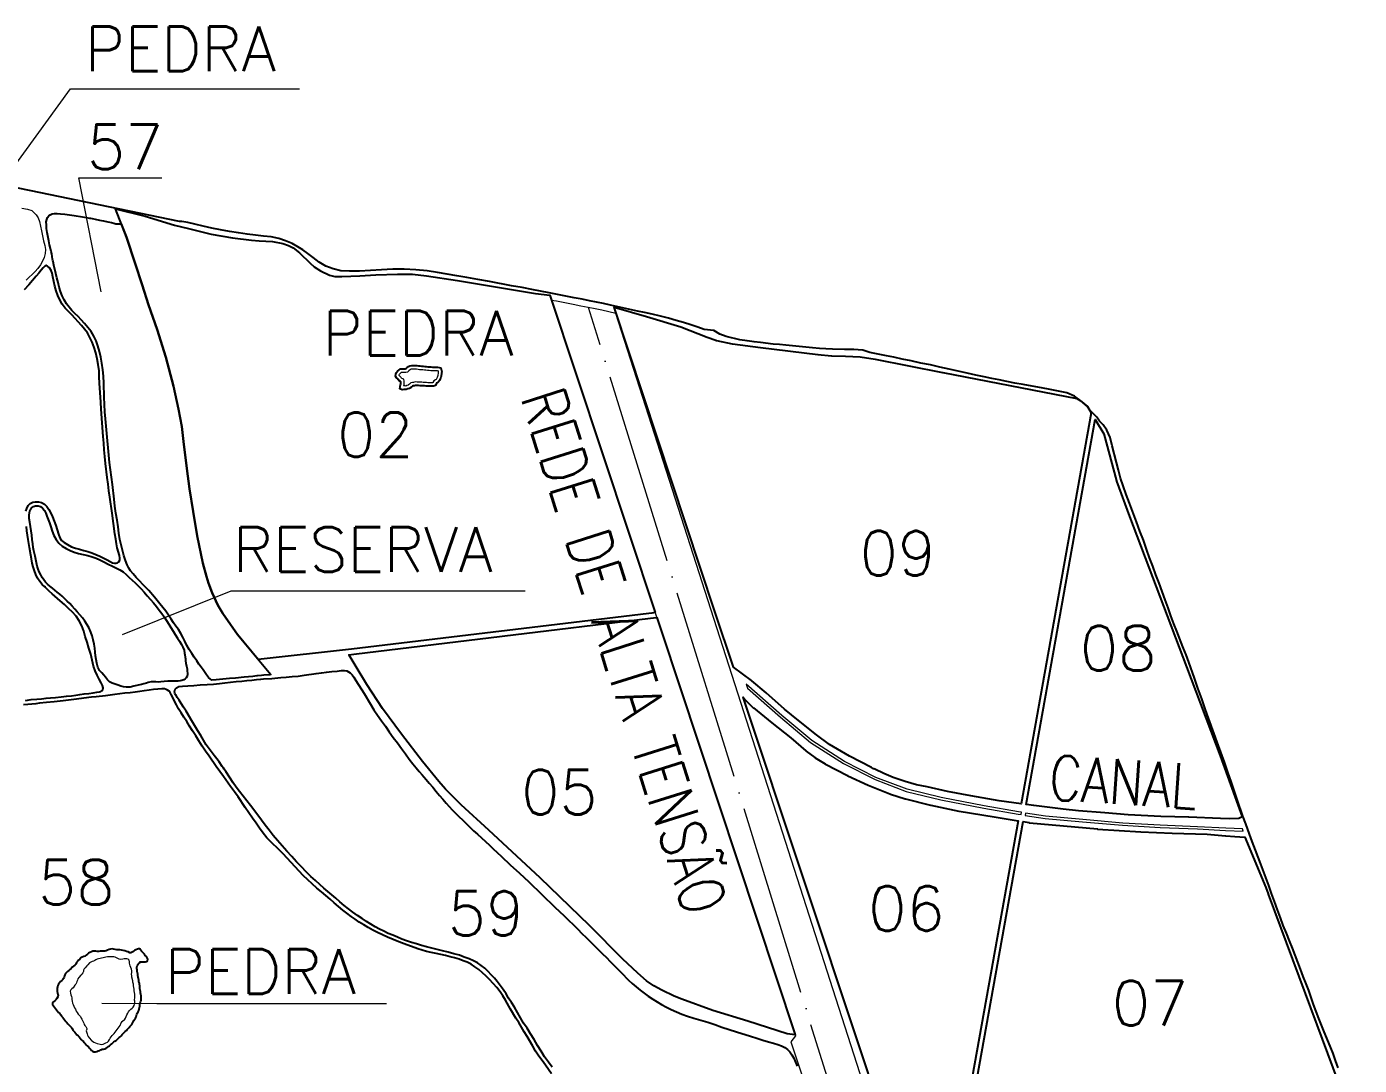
# Model space of a CAD drawing. Header units: millimetres. Extents: x 734776 to 741076, y 7807154 to 7816064.
# Drawn here: x 736499 to 737664, y 7811547 to 7812454 of the extents above; entities that cross this region are included whole.
import ezdxf
from ezdxf.enums import TextEntityAlignment as Align

# ---------------------------------------------------------------- set-up
doc = ezdxf.new("R2010")
doc.units = ezdxf.units.MM
doc.linetypes.add('TAPUME', pattern=[197.4, 168, -14.7, 0, -14.7])
for name, color, linetype, lineweight in [('0114000006', 1, 'Continuous', 25), ('0114000006002', 5, 'Continuous', 25), ('0114000006005', 5, 'Continuous', 25), ('0114000006006', 5, 'Continuous', 25), ('0114000006007', 5, 'Continuous', 25), ('0114000006008', 5, 'Continuous', 25), ('0114000006009', 5, 'Continuous', 25), ('0114000006056', 5, 'Continuous', 25), ('0114000006057', 5, 'Continuous', 25), ('0114000006059', 5, 'Continuous', 25), ('CANAL_VINHAÇA', 7, 'Continuous', 0), ('PEDRA', 7, 'Continuous', 0), ('REDE_DE_LUZ', 6, 'Continuous', 0), ('TEXTO', 7, 'Continuous', 0)]:
    doc.layers.add(name, color=color, linetype=linetype, lineweight=lineweight)
doc.layers.add('0114000006058', color=5, linetype='Continuous')
doc.layers.add('RESERVA', color=3, linetype='Continuous')
doc.styles.add('SIMPLEX', font='simplex', dxfattribs={"height": 0.2})

msp = doc.modelspace()

# ---------------------------------------------------------------- linework, layer by layer
at = {"layer": '0114000006'}
msp.add_lwpolyline([(737645.7, 7811544.5), (737643.5, 7811550.9), (737641.3, 7811557), (737638.9, 7811563.3), (737633.6, 7811575.8), (737631.1, 7811581.7), (737628.8, 7811587.5), (737624.3, 7811599.8), (737622.1, 7811606), (737620, 7811612), (737617.8, 7811618), (737615.3, 7811624.2), (737612.7, 7811630.6), (737608.1, 7811642.8), (737605.7, 7811649.1), (737603.1, 7811655.6), (737600.5, 7811662.3), (737597.8, 7811668.9), (737595.2, 7811675.6), (737592.7, 7811682.6), (737590.1, 7811689.7), (737587.5, 7811696.9), (737585, 7811703.9), (737582.5, 7811710.8), (737579.9, 7811717.7), (737577.3, 7811724.7), (737572, 7811738.4), (737569.6, 7811744.7), (737565, 7811757.7), (737562.5, 7811764.4), (737557.4, 7811779.1), (737554.9, 7811786.7), (737552.3, 7811794.6), (737549.4, 7811803), (737546.4, 7811811.7), (737543.2, 7811820.3), (737540, 7811829.1), (737529.9, 7811857.2), (737526.6, 7811867), (737523.2, 7811876.3), (737520.2, 7811884.9), (737515.3, 7811899), (737512.8, 7811905.5), (737510.1, 7811912.4), (737504.6, 7811926.1), (737502.1, 7811932.6), (737499.6, 7811939.4), (737497.2, 7811946.4), (737494.6, 7811953.5), (737491.9, 7811960.7), (737489.2, 7811967.9), (737486.4, 7811975.3), (737483.7, 7811982.8), (737480.9, 7811990.2), (737478.3, 7811997.7), (737475.5, 7812005.5), (737472.5, 7812013.5), (737469.4, 7812021.5), (737463.4, 7812037.8), (737460.5, 7812045.6), (737457.9, 7812053), (737455.6, 7812059.9), (737453.8, 7812066.7), (737452, 7812073.6), (737448.3, 7812088.1), (737446.3, 7812095.2), (737443.5, 7812101.6), (737440.2, 7812106.4), (737437.2, 7812109.6), (737434.8, 7812113), (737431.9, 7812116), (737428.7, 7812119.3), (737426.6, 7812122.5), (737420.8, 7812127.4), (737415.4, 7812131.4), (737408.7, 7812134.3), (737401.4, 7812135.9), (737394, 7812137.2), (737386.3, 7812138.7), (737378.3, 7812140.1), (737370.3, 7812141.6), (737363, 7812142.9), (737356.1, 7812144.2), (737349.4, 7812145.6), (737342.9, 7812147), (737336.3, 7812148.3), (737329.1, 7812149.9), (737321.5, 7812151.6), (737313.7, 7812153.4), (737305.7, 7812155.1), (737297.5, 7812156.8), (737289.3, 7812158.7), (737280.9, 7812160.4), (737272.4, 7812162.2), (737264.5, 7812163.8), (737257.2, 7812165.4), (737250.8, 7812166.8), (737240.8, 7812168.8), (737236.4, 7812169.6), (737230.1, 7812171.6), (737226.2, 7812171.9), (737222.3, 7812172.1), (737218.3, 7812172.2), (737214.2, 7812172.3), (737203.6, 7812172.6), (737198, 7812172.9), (737192.2, 7812173.2), (737186.2, 7812173.7), (737174.5, 7812174.8), (737168.7, 7812175.4), (737163, 7812176), (737157.4, 7812176.5), (737151.9, 7812177), (737140.9, 7812178.3), (737135.1, 7812178.9), (737129, 7812179.7), (737122.8, 7812180.8), (737110.7, 7812183.5), (737105.2, 7812185.7), (737100, 7812188.7), (737091.5, 7812189.6), (737086, 7812191.7), (737079.8, 7812193.8), (737073.5, 7812195.8), (737067.1, 7812197.7), (737060.4, 7812199.5), (737053.3, 7812201.3), (737046.1, 7812203), (737039.5, 7812204.5), (737033.2, 7812205.8), (737009.5, 7812211), (737003.5, 7812212.3), (736997.4, 7812213.6), (736991.3, 7812214.8), (736984.9, 7812216.1), (736978, 7812217.5), (736970.7, 7812218.9), (736963.4, 7812220.4), (736956.1, 7812221.7), (736940.9, 7812224.7), (736932.3, 7812226.3), (736923.2, 7812228), (736903.9, 7812231.6), (736893.8, 7812233.5), (736884, 7812235.2), (736875.2, 7812236.6), (736866.9, 7812238), (736858.4, 7812239.5), (736849.3, 7812240.9), (736839.5, 7812242), (736829.4, 7812242.4), (736819.4, 7812242.3), (736809.4, 7812242), (736799.7, 7812241.4), (736790.2, 7812240.8), (736781.5, 7812240.6), (736773.9, 7812241.1), (736767.1, 7812242.6), (736760.8, 7812245.2), (736754.9, 7812248.7), (736749.6, 7812252.6), (736745, 7812256.2), (736740.7, 7812259.3), (736736.3, 7812262), (736731.3, 7812264.9), (736725.6, 7812267.2), (736719.6, 7812269.2), (736713, 7812270.6), (736706.2, 7812271.4), (736699.3, 7812272.1), (736692, 7812272.9), (736684.5, 7812274.1), (736676.6, 7812275.5), (736668.7, 7812276.8), (736661, 7812278.4), (736653.4, 7812280), (736646.2, 7812281.7), (736640.1, 7812283.2), (736634.8, 7812284.1), (736632.9, 7812284.2), (736099.7, 7812394.3)], dxfattribs=at)
at = {"layer": '0114000006002', "linetype": 'ByBlock', "elevation": 576.7}
msp.add_lwpolyline([(736764, 7812237.2), (736768.6, 7812236.1), (736770.9, 7812236.1), (736774.7, 7812235.9), (736790.5, 7812236.6), (736804.4, 7812237.4), (736823.4, 7812238.2), (736830.5, 7812238.1), (736836.5, 7812238), (736848.7, 7812236.5), (736875.9, 7812232.4), (736910.8, 7812226.6), (736944.1, 7812221.3), (736956.5, 7812219.8), (737048.6, 7811942.3), (737045.8, 7811941.9), (737043, 7811941.5), (736783.1, 7811910.3), (736701.7, 7811901.4), (736683.5, 7811923.3), (736677.5, 7811932), (736670.6, 7811941.5), (736666.5, 7811948.8), (736661.4, 7811959.6), (736658.2, 7811968.1), (736656.4, 7811974), (736653.3, 7811985.4), (736648.2, 7812009.5), (736644.8, 7812030.6), (736641.7, 7812050.4), (736639.3, 7812068.2), (736636.4, 7812091.7), (736634.9, 7812104.9), (736632, 7812120.1), (736627.5, 7812140.3), (736621, 7812165.5), (736613.3, 7812189.8), (736605.9, 7812211.4), (736600.1, 7812228.8), (736594.2, 7812247.3), (736586.5, 7812270.5), (736576.9, 7812295.3), (736602.8, 7812288.9), (736628.5, 7812280.9), (736640.6, 7812278), (736660.6, 7812273.1), (736679.1, 7812269.9), (736695.7, 7812267.7), (736702.4, 7812267.3), (736714.2, 7812266.5), (736723.2, 7812264.8), (736728.1, 7812263.2), (736732.1, 7812261.1), (736737.9, 7812256.6), (736747, 7812247.8), (736750.5, 7812244.5), (736756.1, 7812240.9), (736764, 7812237.2)], close=True, dxfattribs=at)
at = {"layer": '0114000006002', "linetype": 'Continuous', "elevation": 576.7}
msp.add_lwpolyline([(736862.1, 7812152.7), (736861.9, 7812151.5), (736861.5, 7812149), (736861.2, 7812147.8), (736860.8, 7812146.6), (736860.1, 7812145.2), (736859.3, 7812144), (736858.3, 7812143.2), (736857.4, 7812142.7), (736857.1, 7812142.2), (736856.6, 7812140.8), (736854.8, 7812140.1), (736853.5, 7812140.1), (736852.3, 7812140.1), (736851, 7812140.2), (736849.8, 7812140.2), (736848.4, 7812140.3), (736847.1, 7812140.5), (736845.9, 7812140.6), (736844.5, 7812140.6), (736843.1, 7812140.6), (736841.7, 7812140.7), (736840.4, 7812140.8), (736839.3, 7812140.8), (736838.2, 7812140.5), (736837.1, 7812140.4), (736836.5, 7812140.2), (736835.8, 7812139.7), (736835, 7812138.8), (736833.9, 7812138.2), (736832.5, 7812137.8), (736831.1, 7812137.3), (736829.9, 7812137.4), (736828.9, 7812137.4), (736827.6, 7812137.1), (736825.6, 7812138), (736825.8, 7812139.5), (736825.7, 7812140.3), (736826, 7812141.5), (736826.2, 7812142.2), (736826.2, 7812142.9), (736826.2, 7812143.7), (736826.3, 7812144.1), (736826, 7812144.2), (736824.6, 7812145.1), (736824.1, 7812146), (736823.6, 7812146.6), (736822.6, 7812147.6), (736821.8, 7812148.9), (736821.9, 7812150.8), (736822.6, 7812152.2), (736823.5, 7812153.3), (736824.5, 7812154.3), (736826.1, 7812155.2), (736827.8, 7812155.4), (736829.2, 7812155.4), (736830.3, 7812155.3), (736830.7, 7812155.5), (736831.2, 7812156), (736831.8, 7812156.6), (736833, 7812157.3), (736834.2, 7812158), (736835.9, 7812158.3), (736837.4, 7812158.3), (736838.8, 7812158.3), (736840.2, 7812158.2), (736841.7, 7812158), (736843, 7812157.9), (736844.4, 7812157.7), (736845.8, 7812157.6), (736847.2, 7812157.5), (736848.5, 7812157.4), (736849.9, 7812157.2), (736851.2, 7812157.1), (736852.6, 7812157), (736854, 7812156.9), (736855.4, 7812156.8), (736856.8, 7812156.8), (736858.3, 7812156.8), (736859.8, 7812156.6), (736861.2, 7812156.3), (736861.9, 7812153.9)], close=True, dxfattribs=at)
at = {"layer": '0114000006005', "linetype": 'ByBlock', "elevation": 576.7}
msp.add_lwpolyline([(737053.5, 7811927.6), (737171, 7811573.2), (737164.2, 7811574.3), (737129.8, 7811585.2), (737099.2, 7811594.6), (737071.9, 7811604.4), (737065.3, 7811607.1), (737054.4, 7811612.2), (737047.6, 7811616.1), (737041.2, 7811620.4), (737033.6, 7811627.2), (737028.9, 7811631.6), (737020.4, 7811639.4), (736991.2, 7811668.8), (736948.1, 7811710.6), (736903.4, 7811752.1), (736879.2, 7811774.2), (736865.3, 7811788), (736859.5, 7811794.7), (736845.4, 7811812.3), (736827, 7811836), (736810.2, 7811858.5), (736796.7, 7811879.4), (736787.4, 7811895), (736781.3, 7811905.2), (736780.9, 7811905.5), (736785.3, 7811906), (737044.5, 7811937.3), (737047.2, 7811937.6), (737050, 7811938), (737053.5, 7811927.6)], close=True, dxfattribs=at)
at = {"layer": '0114000006006', "linetype": 'ByBlock', "elevation": 576.7}
msp.add_lwpolyline([(737280.9, 7811400.9), (737228.4, 7811559.2), (737125.7, 7811868.5), (737127.5, 7811866.1), (737130.3, 7811863.3), (737134.2, 7811859.4), (737134.3, 7811859.2), (737134.4, 7811859.1), (737134.5, 7811859), (737150.7, 7811846.1), (737150.7, 7811846), (737167.3, 7811833), (737180.4, 7811821.5), (737180.5, 7811821.4), (737180.6, 7811821.3), (737180.7, 7811821.2), (737188.3, 7811815.7), (737188.3, 7811815.6), (737188.5, 7811815.5), (737188.6, 7811815.4), (737197.4, 7811810), (737197.5, 7811810), (737197.7, 7811809.9), (737197.7, 7811809.9), (737216.9, 7811799.8), (737217, 7811799.8), (737217.1, 7811799.7), (737234.8, 7811791.5), (737234.9, 7811791.5), (737235, 7811791.4), (737253.9, 7811783.8), (737254, 7811783.7), (737254.2, 7811783.7), (737254.3, 7811783.6), (737267.2, 7811779.5), (737267.3, 7811779.5), (737267.5, 7811779.5), (737289.5, 7811774), (737289.6, 7811774), (737314.2, 7811768.8), (737314.3, 7811768.8), (737314.4, 7811768.8), (737345.1, 7811763.9), (737365.9, 7811760.4), (737321.6, 7811513.7)], dxfattribs=at)
at = {"layer": '0114000006007', "linetype": 'ByBlock', "elevation": 576.7}
msp.add_lwpolyline([(737326, 7811513), (737370.3, 7811759.6), (737375.5, 7811758.8), (737375.6, 7811758.7), (737375.8, 7811758.7), (737375.9, 7811758.7), (737435.4, 7811753.2), (737435.5, 7811753.1), (737435.5, 7811753.1), (737473.1, 7811750.8), (737473.2, 7811750.8), (737500.6, 7811749.6), (737500.7, 7811749.6), (737500.7, 7811749.6), (737531.1, 7811748.7), (737547.4, 7811747.2), (737547.5, 7811747.2), (737547.5, 7811747.2), (737555.4, 7811746.6), (737555.4, 7811746.6), (737564.3, 7811746.1), (737582.5, 7811702.1), (737584.5, 7811696.6), (737584.6, 7811696.5), (737584.6, 7811696.3), (737627, 7811582), (737627, 7811582), (737664.3, 7811481.9)], dxfattribs=at)
at = {"layer": '0114000006008', "linetype": 'ByBlock', "elevation": 576.7}
msp.add_lwpolyline([(737558.9, 7811762.4), (737550.8, 7811762), (737542.8, 7811762.4), (737515.2, 7811763.5), (737515.2, 7811763.5), (737490.6, 7811764.1), (737462.2, 7811765.7), (737441.8, 7811767.2), (737418.8, 7811769.2), (737405.3, 7811770.5), (737379.6, 7811773.6), (737373, 7811774.5), (737433.3, 7812111), (737440.8, 7812098.4), (737452, 7812057.4), (737452, 7812057.4), (737452.1, 7812057.2), (737452.1, 7812057.1), (737463.2, 7812026.4), (737463.2, 7812026.4), (737463.2, 7812026.3), (737513.2, 7811894.9), (737542.6, 7811817.1), (737561.7, 7811763.9), (737558.9, 7811762.4)], close=True, dxfattribs=at)
at = {"layer": '0114000006009', "linetype": 'ByBlock', "elevation": 576.7}
msp.add_lwpolyline([(737429.8, 7812116.9), (737368.5, 7811775.1), (737349.5, 7811777.7), (737324.7, 7811782.1), (737304.1, 7811786.1), (737286.6, 7811789.9), (737286.6, 7811789.9), (737277.2, 7811791.9), (737267.2, 7811794.7), (737256.8, 7811798.3), (737248.5, 7811801.7), (737240.6, 7811805.4), (737240.3, 7811805.6), (737240.3, 7811805.6), (737240.1, 7811805.7), (737240, 7811805.8), (737239.8, 7811805.9), (737239.8, 7811805.9), (737239.6, 7811805.9), (737237.7, 7811806.8), (737218.7, 7811816.7), (737201.2, 7811827.1), (737189.7, 7811835.4), (737173.9, 7811847.9), (737161.6, 7811858), (737145.8, 7811872.1), (737145.7, 7811872.2), (737133.3, 7811882.8), (737133.2, 7811882.8), (737133, 7811882.9), (737133, 7811883), (737117.1, 7811894.6), (737100.9, 7811943.3), (737012.7, 7812209.1), (737041, 7812201.2), (737071.1, 7812191.9), (737094.2, 7812183.1), (737094.2, 7812183), (737101.6, 7812180.3), (737101.8, 7812180.2), (737102, 7812180.2), (737102.1, 7812180.1), (737102.3, 7812180.1), (737115.9, 7812177.2), (737115.9, 7812177.2), (737116.1, 7812177.1), (737116.3, 7812177.1), (737140.8, 7812174.1), (737140.8, 7812174.1), (737190.9, 7812168), (737190.9, 7812168), (737190.9, 7812167.9), (737202.9, 7812166.8), (737203, 7812166.7), (737203.2, 7812166.7), (737203.2, 7812166.7), (737215, 7812166.5), (737227.8, 7812165.7), (737241, 7812163.9), (737300, 7812152.1), (737300.1, 7812152.1), (737417.4, 7812129.3), (737420.1, 7812127.8), (737426.6, 7812122.4), (737429.8, 7812116.9)], close=True, dxfattribs=at)
at = {"layer": '0114000006056', "elevation": 558.7}
for points in [[(736498.6, 7812030.9), (736499.3, 7812033.4), (736500.6, 7812035.8), (736502.4, 7812037.6), (736504.6, 7812038.7), (736507.1, 7812039.2), (736509.5, 7812039.2), (736512.1, 7812038.6), (736514.8, 7812037.2), (736516.9, 7812035), (736518.7, 7812032.3), (736520.3, 7812029.3), (736521.8, 7812026), (736523.3, 7812022.3), (736524.7, 7812018.4), (736527, 7812010.9), (736528.2, 7812007.6), (736529.8, 7812005.2), (736532.1, 7812003.5), (736534.9, 7812001.7), (736538.3, 7811999.9), (736541.9, 7811998.6), (736545.5, 7811997.6), (736549.1, 7811996.7), (736552.7, 7811995.7), (736556.2, 7811994.6), (736559.7, 7811993.2), (736563.3, 7811991.6), (736566.6, 7811990), (736569.6, 7811988.3), (736572.2, 7811986.9), (736574.4, 7811985.9), (736575.9, 7811985.6), (736577.4, 7811985.5), (736578.7, 7811985.8), (736579.9, 7811986.7), (736580.6, 7811988), (736580.7, 7811989.9), (736580.3, 7811992.3), (736578.5, 7811998.8), (736577.8, 7812002.5), (736577.1, 7812006.6), (736576.4, 7812011.1), (736573.9, 7812029.3), (736572, 7812043.1), (736571.1, 7812048.7), (736570.4, 7812054.5), (736569.7, 7812060.4), (736568.3, 7812072.6), (736567.7, 7812078.6), (736567.1, 7812084.5), (736566.6, 7812090.4), (736566.2, 7812096.3), (736564.4, 7812120.2), (736564, 7812126.1), (736563, 7812142.8), (736562.7, 7812148.3), (736562.5, 7812153.7), (736561.9, 7812159), (736561, 7812164.2), (736559.7, 7812169.3), (736558.2, 7812174), (736556.4, 7812178.6), (736554.5, 7812182.8), (736552.3, 7812186.7), (736549.8, 7812190.1), (736547.1, 7812193.3), (736544.4, 7812196.4), (736541.6, 7812199.4), (736538.7, 7812202.4), (736535.7, 7812205.4), (736532.9, 7812208.4), (736530.4, 7812211.9), (736528.2, 7812215.6), (736526.5, 7812219.5), (736525, 7812223.5), (736523.9, 7812227.6), (736523, 7812231.8), (736522.2, 7812235.6), (736521.5, 7812238.8), (736520.6, 7812241.4), (736519.2, 7812243.5), (736517.6, 7812245), (736516.3, 7812246), (736515.1, 7812245.1), (736513.7, 7812243.6), (736511.8, 7812241.5), (736509.8, 7812238.9), (736507.6, 7812236.3), (736501, 7812228.8), (736497.1, 7812224.3)], [(736498.1, 7811865.6), (736503.2, 7811866.3), (736508, 7811866.7), (736512.3, 7811867), (736516.3, 7811867.5), (736520.2, 7811867.7), (736524.6, 7811868.2), (736529.4, 7811868.7), (736534, 7811869.3), (736538.3, 7811869.7), (736542.1, 7811870.2), (736545.7, 7811870.7), (736549.5, 7811871.2), (736553.5, 7811871.7), (736557.5, 7811872.3), (736560.7, 7811872.7), (736562.8, 7811873.1), (736564, 7811873.4), (736565, 7811874), (736565.8, 7811875), (736566.1, 7811876.5), (736565.6, 7811878.5), (736564.3, 7811881), (736562.6, 7811884), (736560.8, 7811887.7), (736559.2, 7811891.3), (736557.8, 7811895.4), (736555.4, 7811906), (736553.7, 7811911.3), (736552.1, 7811916.4), (736550.5, 7811921.3), (736549.1, 7811926.1), (736547.4, 7811930.7), (736545.2, 7811935.1), (736542.5, 7811939.1), (736539.4, 7811942.7), (736535.9, 7811946), (736532.3, 7811949.3), (736528.5, 7811952.5), (736521.5, 7811958.6), (736518.8, 7811961.1), (736516.8, 7811963.2), (736516.3, 7811963.8), (736515.8, 7811964.3), (736515.6, 7811964.5), (736515, 7811964.9), (736512.9, 7811966.8), (736510.7, 7811969.5), (736508.8, 7811972.4), (736507.3, 7811975.6), (736506, 7811978.8), (736505, 7811982.2), (736504.2, 7811985.6), (736503.4, 7811989.2), (736502.8, 7811992.5), (736501.6, 7811999.1), (736501.1, 7812002.7), (736500.5, 7812006.3), (736500, 7812010.1), (736499.5, 7812013.8), (736499, 7812017.6)]]:
    msp.add_lwpolyline(points, dxfattribs=at)
at = {"layer": '0114000006057', "linetype": 'ByBlock', "elevation": 576.7}
msp.add_lwpolyline([(736582, 7812282.1), (736586.5, 7812270.5), (736594.2, 7812247.3), (736600.1, 7812228.8), (736605.9, 7812211.4), (736613.3, 7812189.8), (736621, 7812165.5), (736627.5, 7812140.3), (736632, 7812120.1), (736634.9, 7812104.9), (736636.4, 7812091.7), (736639.3, 7812068.2), (736641.7, 7812050.4), (736644.8, 7812030.6), (736648.2, 7812009.5), (736653.3, 7811985.4), (736656.4, 7811974), (736658.2, 7811968.1), (736661.4, 7811959.6), (736666.5, 7811948.8), (736670.6, 7811941.5), (736677.5, 7811932), (736683.5, 7811923.3), (736712.7, 7811888.1), (736711.7, 7811888), (736706.6, 7811887.6), (736704.4, 7811887.4), (736700.9, 7811887), (736700.4, 7811887), (736696.9, 7811886.6), (736689.3, 7811885.9), (736686.8, 7811885.7), (736684.4, 7811885.4), (736681.8, 7811885.1), (736676.6, 7811884.6), (736670.6, 7811884), (736667.7, 7811883.7), (736665, 7811883.5), (736660.7, 7811883.3), (736660, 7811884.2), (736658.1, 7811885.7), (736656.5, 7811887.9), (736653.4, 7811892.4), (736651.8, 7811894.7), (736649.9, 7811897.3), (736647.9, 7811900.1), (736645.7, 7811903.3), (736643.5, 7811906.7), (736641.3, 7811910.2), (736639.4, 7811913.7), (736637.6, 7811917.2), (736635.8, 7811920.7), (736633.9, 7811924.1), (736631.9, 7811927.5), (736629.6, 7811930.5), (736627.5, 7811933.5), (736625.5, 7811936.6), (736623.3, 7811940.1), (736620.8, 7811943.5), (736615.8, 7811949.9), (736613.4, 7811952.9), (736611, 7811955.9), (736606, 7811961.6), (736603.5, 7811964.2), (736600.9, 7811966.9), (736598.1, 7811969.8), (736595, 7811973), (736592.3, 7811976.2), (736590.1, 7811978.8), (736588.5, 7811981.1), (736587, 7811984.1), (736585.6, 7811987.9), (736584.3, 7811992.3), (736583, 7811996.8), (736581.8, 7812001.4), (736580.7, 7812006.3), (736579.7, 7812011.6), (736579.1, 7812017.2), (736578.3, 7812023.1), (736577.3, 7812029.2), (736576.4, 7812035.3), (736575.7, 7812041.5), (736574.2, 7812054.2), (736573.3, 7812060.7), (736571.7, 7812073.6), (736571, 7812079.9), (736570.4, 7812086.2), (736569.8, 7812092.5), (736569.3, 7812098.9), (736568.2, 7812111.6), (736567.7, 7812117.9), (736567.3, 7812124.2), (736567.1, 7812130.5), (736566.6, 7812142.8), (736566.3, 7812148.8), (736565.7, 7812154.6), (736565, 7812160.2), (736564.1, 7812165.5), (736563, 7812170.6), (736561.6, 7812175.3), (736559.9, 7812179.7), (736557.9, 7812183.9), (736555.5, 7812187.9), (736552.8, 7812191.5), (736549.8, 7812195), (736547, 7812198.1), (736544.2, 7812201), (736541.4, 7812203.7), (736538.8, 7812206.3), (736536.3, 7812209.1), (736534.1, 7812212.1), (736532.1, 7812215.5), (736530.4, 7812219), (736528.9, 7812222.8), (736527.7, 7812226.8), (736526.7, 7812230.9), (736525.7, 7812234.8), (736524.8, 7812238.7), (736523.1, 7812245.8), (736522.4, 7812249), (736522.1, 7812249.9), (736521.7, 7812251.2), (736521.6, 7812253.6), (736521.2, 7812255.7), (736520.6, 7812257.9), (736520, 7812260.5), (736519.3, 7812263.7), (736518.5, 7812267.2), (736517.2, 7812274.5), (736516.7, 7812278.1), (736516.5, 7812281.3), (736516.4, 7812283.8), (736516.8, 7812285.9), (736517.5, 7812287.7), (736518.5, 7812289), (736519.8, 7812290), (736521.4, 7812290.7), (736523.5, 7812291), (736526, 7812291), (736528.9, 7812290.9), (736532.7, 7812290.5), (736536.8, 7812290), (736540.8, 7812289.3), (736548.2, 7812288.1), (736551.5, 7812287.5), (736554.1, 7812287), (736555, 7812286.9), (736556.4, 7812286.6), (736559.1, 7812286.1), (736562.8, 7812285.4), (736566.5, 7812284.6), (736570.1, 7812283.8), (736573.3, 7812283.1), (736575.5, 7812282.5), (736577.2, 7812282.2), (736579, 7812282.1)], close=True, dxfattribs=at)
at = {"layer": '0114000006058', "elevation": 531.6}
msp.add_lwpolyline([(736958.1, 7811539.3), (736952.7, 7811546.8), (736950, 7811550.8), (736947.1, 7811554.8), (736944.2, 7811559.1), (736941.6, 7811563.3), (736936.7, 7811571.8), (736934.2, 7811575.9), (736929.4, 7811584), (736927, 7811588), (736922.3, 7811595.8), (736917.9, 7811603.6), (736915.6, 7811607.4), (736913.1, 7811611), (736910.2, 7811614.6), (736907.1, 7811618.2), (736903.8, 7811621.7), (736900.6, 7811624.8), (736897.6, 7811627.6), (736894.4, 7811630.3), (736891.1, 7811632.7), (736887.8, 7811635), (736884.4, 7811636.7), (736880.9, 7811638.1), (736877.3, 7811639.3), (736873.4, 7811640.5), (736869.4, 7811641.6), (736865.4, 7811642.5), (736857.2, 7811644.3), (736853, 7811645.2), (736848.9, 7811646.2), (736845, 7811647.4), (736841.2, 7811648.6), (736829.4, 7811652.8), (736824.7, 7811654.6), (736819.7, 7811656.6), (736814.8, 7811658.6), (736810.2, 7811660.6), (736805.9, 7811662.8), (736801.8, 7811664.9), (736797.8, 7811667.2), (736793.9, 7811669.5), (736790, 7811671.9), (736786.4, 7811674.3), (736782.8, 7811676.8), (736779.2, 7811679.5), (736775.5, 7811682.3), (736771.8, 7811685.4), (736768.2, 7811688.6), (736764.5, 7811691.8), (736760.8, 7811695), (736756.9, 7811698.3), (736752.9, 7811701.6), (736748.9, 7811705.2), (736745, 7811708.9), (736741.1, 7811712.6), (736737.4, 7811716.3), (736733.9, 7811720.1), (736730.4, 7811724), (736723.6, 7811731.5), (736720.1, 7811735.1), (736712.6, 7811741.9), (736709.2, 7811745.6), (736706.1, 7811749.6), (736702.9, 7811753.9), (736699.8, 7811758.2), (736696.6, 7811762.8), (736690.3, 7811772.1), (736684, 7811781.3), (736680.8, 7811785.8), (736677.5, 7811790.3), (736671.2, 7811799), (736664.9, 7811807.9), (736658.8, 7811816.9), (736655.7, 7811821.3), (736652.7, 7811825.7), (736649.8, 7811830.2), (736647.1, 7811834.6), (736644.3, 7811838.9), (736641.7, 7811843.1), (736639.2, 7811847.2), (736636.7, 7811851), (736634.3, 7811854.7), (736632.1, 7811858.3), (736630.1, 7811861.8), (736628.4, 7811865), (736627, 7811868), (736625.7, 7811870.6), (736624.6, 7811872.5), (736623.7, 7811873.7), (736622.5, 7811874.4), (736621.3, 7811875.1), (736619.6, 7811875.6), (736617.3, 7811875.7), (736614, 7811875.5), (736610.1, 7811875.1), (736606.2, 7811874.5), (736602.1, 7811873.9), (736598.1, 7811873.4), (736594, 7811872.8), (736589.7, 7811872.3), (736585.2, 7811871.8), (736580.8, 7811871.2), (736576.4, 7811870.6), (736572.3, 7811870.2), (736568.2, 7811869.7), (736559.9, 7811868.7), (736555.8, 7811868.3), (736540.5, 7811866.3), (736531.3, 7811865.1), (736523.3, 7811864.2), (736516.6, 7811863.7), (736510.6, 7811863.2), (736507.3, 7811862.7), (736503.9, 7811862.4), (736500.3, 7811862.1), (736496.5, 7811861.7)], dxfattribs=at)
at = {"layer": '0114000006058', "elevation": 553.5}
msp.add_lwpolyline([(736539, 7811578.7), (736539.7, 7811577.5), (736540.6, 7811576.5), (736541.4, 7811575.6), (736542.3, 7811574.5), (736543.2, 7811573.4), (736544.2, 7811572.4), (736545.2, 7811571.5), (736546.1, 7811570.4), (736547, 7811569.3), (736547.9, 7811568.4), (736548.8, 7811567.6), (736549.6, 7811566.6), (736550.5, 7811565.6), (736551.3, 7811564.5), (736552.2, 7811563.6), (736553.3, 7811562.8), (736554.2, 7811561.8), (736555, 7811560.7), (736555.8, 7811559.7), (736556.8, 7811558.9), (736558.1, 7811558.4), (736559.4, 7811558.4), (736560.7, 7811558.8), (736561.9, 7811559.2), (736563.2, 7811559.6), (736564.2, 7811560.3), (736565.2, 7811560.7), (736566.3, 7811560.9), (736567.6, 7811561.1), (736568.6, 7811561.5), (736569.7, 7811562.1), (736570.6, 7811563), (736571.7, 7811563.8), (736572.6, 7811564.5), (736573.7, 7811565.4), (736574.6, 7811566.4), (736575.4, 7811567.2), (736576.4, 7811567.9), (736577.4, 7811568.5), (736578.3, 7811569.2), (736579.1, 7811570.2), (736580, 7811571), (736581.1, 7811571.6), (736581.9, 7811572.5), (736582.7, 7811573.5), (736583.5, 7811574.5), (736584.5, 7811575.4), (736585.5, 7811576.3), (736586.4, 7811577.1), (736587.1, 7811577.9), (736587.9, 7811578.8), (736588.8, 7811579.8), (736589.5, 7811580.7), (736590.3, 7811581.6), (736591.2, 7811582.3), (736591.9, 7811583.4), (736592.4, 7811584.6), (736593, 7811585.7), (736593.5, 7811586.8), (736594.3, 7811587.9), (736594.9, 7811589), (736595.3, 7811590.2), (736595.7, 7811591.3), (736596.2, 7811592.4), (736596.8, 7811593.5), (736597.3, 7811594.7), (736597.7, 7811595.9), (736597.9, 7811597.1), (736598.1, 7811598.4), (736598.3, 7811599.7), (736598.4, 7811600.9), (736598.8, 7811602.1), (736599.2, 7811603.4), (736599.3, 7811604.7), (736599.4, 7811606.1), (736599.3, 7811607.3), (736599.1, 7811608.7), (736598.9, 7811609.9), (736598.7, 7811611.1), (736598.4, 7811612.3), (736598.2, 7811613.5), (736598.1, 7811614.8), (736598.1, 7811616.1), (736598, 7811617.3), (736597.8, 7811618.6), (736597.4, 7811619.7), (736597.3, 7811621), (736597, 7811622.3), (736596.8, 7811623.6), (736596.5, 7811624.8), (736596.3, 7811626.2), (736596, 7811627.5), (736595.8, 7811628.7), (736595.8, 7811629.9), (736595.6, 7811631.2), (736595.7, 7811632.3), (736595.9, 7811633.5), (736596.3, 7811634.3), (736596.8, 7811635), (736597.3, 7811635.7), (736598.1, 7811636.3), (736598.6, 7811637), (736599.4, 7811637.2), (736600.6, 7811637.2), (736601.8, 7811637.2), (736603, 7811637.2), (736604.2, 7811637.5), (736605, 7811638.3), (736605.2, 7811639.5), (736604.6, 7811640.7), (736603.9, 7811641.8), (736602.9, 7811642.7), (736602.2, 7811643.7), (736601.3, 7811644.7), (736600.4, 7811645.6), (736599.6, 7811646.5), (736598.9, 7811647.6), (736598.2, 7811648.4), (736597.1, 7811648.6), (736596, 7811648.2), (736594.8, 7811647.5), (736593.6, 7811646.9), (736592.6, 7811646.2), (736591.6, 7811645.5), (736590.4, 7811645), (736589.3, 7811645.1), (736587.9, 7811645.7), (736586.5, 7811646.2), (736585.1, 7811646.7), (736583.6, 7811647.1), (736582.1, 7811647.4), (736580.7, 7811647.6), (736579.3, 7811647.5), (736578, 7811647.7), (736576.7, 7811648), (736575.2, 7811648.3), (736573.9, 7811648.4), (736572.6, 7811648.2), (736571.3, 7811647.8), (736570, 7811647.3), (736568.8, 7811646.8), (736567.5, 7811646.5), (736566.3, 7811646.3), (736565, 7811646.4), (736563.6, 7811646.3), (736562.3, 7811646.1), (736561, 7811646.1), (736559.6, 7811646.3), (736558.4, 7811646.4), (736557.1, 7811646.3), (736555.8, 7811645.9), (736554.6, 7811645.3), (736553.4, 7811644.6), (736552.4, 7811643.7), (736551.4, 7811642.8), (736550.4, 7811642.2), (736549.1, 7811641.7), (736547.8, 7811641.2), (736546.7, 7811640.5), (736545.6, 7811639.5), (736544.7, 7811638.5), (736543.7, 7811637.5), (736542.8, 7811636.4), (736542.1, 7811635.2), (736541.3, 7811634.2), (736540.2, 7811633.2), (736539.1, 7811632.3), (736538.1, 7811631.4), (736537, 7811630.4), (736536, 7811629.6), (736535, 7811628.8), (736534, 7811627.8), (736533.2, 7811626.9), (736532.7, 7811625.8), (736532.3, 7811624.8), (736532, 7811623.6), (736531.5, 7811622.6), (736530.8, 7811621.6), (736530, 7811620.8), (736528.9, 7811619.9), (736528, 7811618.8), (736527.2, 7811617.7), (736526.6, 7811616.5), (736526.2, 7811615.3), (736525.8, 7811613.9), (736525.9, 7811612.7), (736525.9, 7811611.3), (736526.1, 7811610), (736526.4, 7811608.7), (736526.8, 7811607.6), (736526.4, 7811606.5), (736525.6, 7811605.2), (736524.9, 7811604.2), (736523.8, 7811603.1), (736522.8, 7811602.2), (736521.9, 7811601.1), (736521.9, 7811599.8), (736522.7, 7811598.6), (736523.6, 7811597.5), (736524.4, 7811596.4), (736525.3, 7811595.2), (736526.1, 7811594), (736527.1, 7811592.9), (736528.1, 7811591.9), (736529, 7811590.8), (736529.8, 7811589.6), (736530.8, 7811588.5), (736531.7, 7811587.3), (736532.5, 7811586.2), (736533.5, 7811585.1), (736534.4, 7811584.1), (736535.3, 7811582.9), (736536.1, 7811582.1), (736536.9, 7811581.2), (736537.6, 7811580.5), (736538.4, 7811579.6)], close=True, dxfattribs=at)
at = {"layer": '0114000006059', "elevation": 569.9}
msp.add_lwpolyline([(736958.5, 7811545.1), (736955.3, 7811549.4), (736952, 7811554.1), (736948.9, 7811559), (736945.8, 7811564.1), (736942.8, 7811569.2), (736939.8, 7811574.2), (736936.7, 7811579), (736933.7, 7811583.6), (736930.9, 7811588.3), (736928.2, 7811592.9), (736925.7, 7811597.4), (736923.1, 7811601.6), (736920.6, 7811605.4), (736918.3, 7811609.2), (736915.8, 7811612.9), (736913.3, 7811616.5), (736910.7, 7811619.8), (736908.1, 7811622.9), (736905.4, 7811625.8), (736902.7, 7811628.8), (736899.7, 7811631.5), (736896.5, 7811633.9), (736893.3, 7811636.2), (736889.9, 7811638.1), (736886, 7811639.8), (736881.8, 7811641.3), (736877.5, 7811642.8), (736872.7, 7811644.2), (736867.8, 7811645.5), (736862.9, 7811646.7), (736853.3, 7811649), (736848.7, 7811650.2), (736844.3, 7811651.4), (736839.9, 7811652.8), (736835.6, 7811654), (736831.4, 7811655.5), (736827.3, 7811657), (736823.3, 7811658.6), (736819.4, 7811660.3), (736815.4, 7811662), (736811.4, 7811663.8), (736807.6, 7811665.7), (736803.9, 7811667.8), (736800.1, 7811670), (736796.2, 7811672.4), (736792.4, 7811675), (736788.4, 7811677.7), (736784.4, 7811680.5), (736780.6, 7811683.5), (736776.8, 7811686.4), (736773.1, 7811689.5), (736769.5, 7811692.6), (736765.9, 7811695.6), (736762.4, 7811698.6), (736758.9, 7811701.5), (736755.4, 7811704.7), (736751.8, 7811708.1), (736747.8, 7811711.7), (736743.6, 7811715.7), (736739.4, 7811720), (736735.1, 7811724.6), (736731, 7811729.3), (736726.8, 7811733.9), (736722.6, 7811738.5), (736718.6, 7811743), (736714.8, 7811747.6), (736711.2, 7811752.1), (736707.7, 7811756.6), (736704.4, 7811761), (736701.2, 7811765.3), (736695, 7811773.6), (736691.7, 7811777.7), (736685.2, 7811785.9), (736682.4, 7811789.7), (736679.8, 7811793.5), (736673.4, 7811803.3), (736671.9, 7811805.4), (736670.9, 7811806.9), (736670.3, 7811807.7), (736667.4, 7811811.8), (736665.5, 7811814.5), (736663.3, 7811817.4), (736658.7, 7811823.3), (736656.3, 7811826.7), (736653.9, 7811830.7), (736651.5, 7811834.8), (736648.9, 7811839), (736643.6, 7811847.7), (736638.6, 7811856.1), (736636.3, 7811859.8), (736634.3, 7811863), (736632.5, 7811865.7), (736630.9, 7811868.2), (736629.8, 7811870.1), (736629.5, 7811870.5), (736629.2, 7811871.1), (736628.9, 7811872), (736628.6, 7811873.2), (736628.7, 7811874.3), (736629, 7811875.3), (736630.1, 7811876.7), (736632.2, 7811877.8), (736635.6, 7811878.1), (736640.1, 7811878.4), (736645.3, 7811878.7), (736651, 7811879.1), (736656.9, 7811879.4), (736662.6, 7811879.8), (736667.7, 7811880.4), (736672.5, 7811880.9), (736677.4, 7811881.4), (736682.4, 7811882), (736687.3, 7811882.4), (736691.8, 7811882.9), (736696.1, 7811883.4), (736700.2, 7811883.7), (736704.1, 7811884.2), (736706.3, 7811884.3), (736713.6, 7811884.8), (736721.5, 7811885.5), (736726, 7811886), (736731.3, 7811886.5), (736736.7, 7811886.9), (736741.9, 7811887.5), (736752.2, 7811889), (736757.1, 7811889.7), (736761.5, 7811890.3), (736766.1, 7811890.7), (736770.8, 7811891.2), (736774.3, 7811891.6), (736777.2, 7811891.7), (736779.1, 7811891.3), (736780.7, 7811890.6), (736782, 7811889.7), (736783.7, 7811888), (736785.3, 7811885.9), (736787.1, 7811883.1), (736794.2, 7811871.6), (736799.8, 7811862.2), (736802.8, 7811857.4), (736806, 7811852.6), (736809.3, 7811847.7), (736812.8, 7811843), (736816.2, 7811838.1), (736819.7, 7811833.3), (736823.3, 7811828.5), (736826.9, 7811823.6), (736830.3, 7811818.9), (736833.7, 7811814.3), (736836.8, 7811810.2), (736839.7, 7811806.7), (736842.4, 7811803.5), (736844.9, 7811800.6), (736846.5, 7811798.7), (736848.5, 7811796.4), (736851.2, 7811793.2), (736854.2, 7811789.7), (736857.1, 7811786.1), (736860.2, 7811782.6), (736863.1, 7811779.2), (736865.9, 7811775.9), (736868.5, 7811772.9), (736871.2, 7811769.9), (736874.1, 7811766.9), (736883.4, 7811757.9), (736886.6, 7811754.8), (736890, 7811751.7), (736893.5, 7811748.6), (736897, 7811745.5), (736900.5, 7811742.4), (736903.9, 7811739.2), (736907.1, 7811735.9), (736910.6, 7811732.6), (736914.2, 7811729.2), (736921.9, 7811721.9), (736930.1, 7811714.5), (736934.2, 7811710.8), (736938.2, 7811707.1), (736942, 7811703.3), (736945.8, 7811699.6), (736949.5, 7811695.9), (736953.3, 7811692.3), (736957.1, 7811688.7), (736961.1, 7811685), (736969.1, 7811677.2), (736981, 7811665.7), (736984.7, 7811662), (736988.3, 7811658.5), (736991.8, 7811655), (736995.3, 7811651.4), (736998.9, 7811647.8), (737002.7, 7811644.2), (737006.1, 7811640.8), (737009.2, 7811637.5), (737012.5, 7811634.1), (737015.9, 7811630.8), (737019.2, 7811627.5), (737025.5, 7811621.2), (737028.7, 7811618.2), (737032.1, 7811615.2), (737035.5, 7811612.3), (737039.1, 7811609.6), (737042.7, 7811607), (737046.5, 7811604.5), (737050.4, 7811602.1), (737054.3, 7811599.8), (737058.5, 7811597.6), (737062.7, 7811595.5), (737067.2, 7811593.5), (737071.9, 7811591.5), (737077, 7811589.6), (737082.5, 7811587.8), (737088.5, 7811586), (737094.6, 7811584.3), (737100.8, 7811582.4), (737107.1, 7811580.1), (737119.9, 7811575.8), (737132, 7811572.1), (737137.6, 7811570.3), (737142.9, 7811568.7), (737147.7, 7811567.2), (737152, 7811565.9), (737156, 7811564.8), (737159.2, 7811563.6), (737161.9, 7811562.3), (737164.4, 7811560.5), (737166.4, 7811558.4), (737168.2, 7811555.9), (737169.9, 7811552.9), (737171.4, 7811549.5), (737172.9, 7811546)], dxfattribs=at)
at = {"layer": 'CANAL_VINHAÇA', "linetype": 'ByBlock', "elevation": 576.7}
msp.add_lwpolyline([(737185.6, 7811830.5), (737159.5, 7811852.5), (737128.2, 7811879.9), (737129.4, 7811876.2), (737158.1, 7811851), (737184.6, 7811828.8), (737213.2, 7811810.4), (737240.9, 7811796.4), (737268.2, 7811786), (737298.4, 7811778.7), (737335.9, 7811771.4), (737366, 7811766.2), (737368.7, 7811765.8), (737369, 7811767.8), (737366.3, 7811768.1), (737336.2, 7811773.4), (737298.7, 7811780.6), (737268.9, 7811787.9), (737241.6, 7811798.2), (737214.3, 7811812.1)], close=True, dxfattribs=at)
at = {"layer": 'CANAL_VINHAÇA', "color": 7, "linetype": 'ByBlock', "elevation": 576.7}
msp.add_lwpolyline([(737457.4, 7811758.4), (737422.5, 7811761.4), (737389.8, 7811764.5), (737372.4, 7811766.9), (737372.1, 7811764.9), (737389.5, 7811762.5), (737422.3, 7811759.4), (737457.2, 7811756.4), (737490.1, 7811754.5), (737522.7, 7811753.2), (737547.4, 7811752), (737562.8, 7811751.4), (737562, 7811753.4), (737547.5, 7811754), (737522.8, 7811755.2), (737490.1, 7811756.5)], close=True, dxfattribs=at)
at = {"layer": 'PEDRA', "elevation": 558.8}
msp.add_lwpolyline([(736495.1, 7812295.8), (736499.9, 7812295), (736503.8, 7812293.7), (736506, 7812291.5), (736507.7, 7812289.8), (736509.3, 7812287.3), (736510.5, 7812284.1), (736511.3, 7812280.1), (736512.1, 7812275.8), (736513.1, 7812271.5), (736514.1, 7812267.2), (736515.1, 7812263.2), (736515.6, 7812259.5), (736515.3, 7812256), (736514.5, 7812252.6), (736513.2, 7812249.4), (736511.3, 7812246.2), (736509.1, 7812243.1), (736506.8, 7812240.3), (736504.2, 7812237.8), (736501.4, 7812235.4), (736498.8, 7812232.7)], dxfattribs=at)
at = {"layer": 'PEDRA', "linetype": 'ByBlock', "elevation": 576.7}
msp.add_lwpolyline([(736859, 7812152.7), (736858.9, 7812151.9), (736858.6, 7812149.6), (736858.3, 7812148.7), (736858, 7812147.7), (736857.5, 7812146.7), (736857.1, 7812146.1), (736856.6, 7812145.7), (736855.2, 7812144.9), (736854.3, 7812143.4), (736854.2, 7812143.1), (736853.5, 7812143.1), (736852.4, 7812143.1), (736851.1, 7812143.2), (736849.9, 7812143.2), (736848.7, 7812143.3), (736847.4, 7812143.5), (736846, 7812143.5), (736844.6, 7812143.6), (736843.3, 7812143.6), (736841.9, 7812143.7), (736840.6, 7812143.8), (736839, 7812143.9), (736837.5, 7812143.5), (736836.5, 7812143.3), (736835.2, 7812143), (736833.8, 7812141.9), (736833.1, 7812141.3), (736832.7, 7812141), (736831.5, 7812140.7), (736830.6, 7812140.3), (736830, 7812140.4), (736828.8, 7812140.4), (736828.9, 7812140.8), (736829.2, 7812141.7), (736829.2, 7812142.8), (736829.2, 7812143.4), (736829.4, 7812144.5), (736829, 7812146.3), (736827.3, 7812146.9), (736826.9, 7812147.2), (736826.5, 7812147.8), (736825.8, 7812148.6), (736825, 7812149.5), (736824.8, 7812149.7), (736824.9, 7812150), (736825.2, 7812150.6), (736825.7, 7812151.3), (736826.3, 7812151.9), (736827, 7812152.3), (736828, 7812152.4), (736829.2, 7812152.4), (736830.7, 7812152.3), (736832.5, 7812152.8), (736833.5, 7812154), (736833.6, 7812154.2), (736834.5, 7812154.7), (736835.3, 7812155.2), (736836.1, 7812155.3), (736837.3, 7812155.3), (736838.6, 7812155.3), (736840, 7812155.2), (736841.4, 7812155.1), (736842.7, 7812154.9), (736844.2, 7812154.8), (736845.5, 7812154.7), (736846.9, 7812154.5), (736848.1, 7812154.4), (736849.6, 7812154.2), (736851.1, 7812154.1), (736852.5, 7812154), (736853.8, 7812153.9), (736855.3, 7812153.8), (736856.7, 7812153.8), (736858.1, 7812153.8), (736858.9, 7812153.7), (736859, 7812153.3)], close=True, dxfattribs=at)
at = {"layer": 'PEDRA', "elevation": 547.9}
msp.add_lwpolyline([(736547.6, 7811587.1), (736548.1, 7811585.9), (736549.2, 7811583.6), (736549.6, 7811582.4), (736550.2, 7811581.4), (736551, 7811580.5), (736551.9, 7811578.8), (736551.9, 7811578), (736551.6, 7811577.6), (736551.4, 7811576.8), (736552, 7811574.3), (736552.5, 7811573), (736553.1, 7811571.8), (736553.9, 7811570.8), (736555.9, 7811568.5), (736556.9, 7811567.7), (736558.1, 7811566.9), (736559.5, 7811566.3), (736560.8, 7811565.8), (736563.4, 7811565.2), (736564.8, 7811565), (736566.1, 7811565.2), (736567.3, 7811565.6), (736568.6, 7811566.3), (736569.8, 7811567), (736570.8, 7811567.8), (736571.6, 7811569.1), (736572.1, 7811570.4), (736573, 7811571.7), (736573.9, 7811572.7), (736574.9, 7811573.7), (736575.8, 7811574.6), (736577.4, 7811576.9), (736578.3, 7811578), (736579.3, 7811579.1), (736580.2, 7811580.3), (736580.9, 7811581.4), (736582, 7811583.9), (736582.8, 7811584.9), (736585, 7811586.9), (736585.7, 7811588), (736586.1, 7811589.3), (736586.7, 7811590.7), (736587.6, 7811592.1), (736588.3, 7811593.4), (736589.2, 7811594.7), (736590.2, 7811595.8), (736591.4, 7811596.6), (736592.4, 7811597.6), (736593.1, 7811598.8), (736593.6, 7811600.1), (736593.8, 7811601.5), (736593.8, 7811602.7), (736593.6, 7811603.6), (736593.7, 7811606), (736593.8, 7811607.4), (736593.7, 7811608.8), (736593.5, 7811610.2), (736593.3, 7811611.7), (736593.1, 7811613.2), (736592.9, 7811614.6), (736592.7, 7811616.1), (736592.5, 7811617.6), (736592.2, 7811619.2), (736592, 7811620.6), (736591.3, 7811623.6), (736591.1, 7811624.9), (736591, 7811626.4), (736591.1, 7811627.8), (736591.2, 7811629.3), (736590.8, 7811630.6), (736589.8, 7811633.5), (736589.5, 7811634.8), (736589.1, 7811635.9), (736589.1, 7811637.2), (736588.8, 7811638.5), (736588.1, 7811639.3), (736586.9, 7811639.6), (736585.6, 7811639.7), (736584.5, 7811639.6), (736583.2, 7811639.4), (736581.7, 7811639.2), (736580.2, 7811639.3), (736578.9, 7811639.9), (736577.8, 7811640.7), (736576.7, 7811641.3), (736575.4, 7811641.6), (736574.1, 7811641.5), (736572.7, 7811641.4), (736571.4, 7811641.4), (736569.9, 7811641.4), (736568.6, 7811641.2), (736567.3, 7811640.9), (736566, 7811640.6), (736564.7, 7811640.4), (736563.5, 7811640), (736562.1, 7811639.7), (736560.9, 7811639.3), (736559.7, 7811638.8), (736558.8, 7811638.2), (736557.6, 7811637.6), (736556.4, 7811637.3), (736555.3, 7811636.9), (736554.2, 7811636.3), (736552.6, 7811634.6), (736551.9, 7811633.7), (736550.4, 7811631.9), (736549.5, 7811630.9), (736548.9, 7811629.8), (736548.8, 7811628.6), (736548.3, 7811627.5), (736547.5, 7811626.4), (736546.7, 7811625.4), (736544.9, 7811623.4), (736544.1, 7811622.3), (736543.6, 7811621.2), (736543.1, 7811620), (736542.7, 7811618.8), (736542.1, 7811617.6), (736541.4, 7811616.6), (736539.8, 7811614.5), (736538.7, 7811613.6), (736537.8, 7811612.6), (736537.4, 7811611.4), (736537.5, 7811609.8), (736537.8, 7811608.4), (736538.3, 7811606.9), (736538.6, 7811605.5), (736538.7, 7811604.1), (736539, 7811602.6), (736539.4, 7811601.1), (736539.8, 7811599.7), (736540.4, 7811598.4), (736541.1, 7811597), (736541.9, 7811595.6), (736542.6, 7811594), (736543.5, 7811592.7), (736544.4, 7811591.3), (736545.4, 7811590.2), (736546.3, 7811589.2), (736546.8, 7811588)], close=True, dxfattribs=at)
at = {"layer": 'REDE_DE_LUZ', "linetype": 'Continuous', "elevation": 576.7}
msp.add_lwpolyline([(737014.2, 7812203.8), (737008.2, 7812205.2), (737002.2, 7812206.5), (736996.2, 7812207.7), (736990.1, 7812209), (736983.8, 7812210.2), (736976.9, 7812211.6), (736969.6, 7812213), (736962.3, 7812214.5), (736958.1, 7812215.2), (737171.5, 7811572.5), (737167.4, 7811567.1), (737228.1, 7811385.4), (737228.1, 7811385.4), (737277.2, 7811386), (737014.2, 7812203.8)], close=True, dxfattribs=at)
at = {"layer": 'REDE_DE_LUZ', "color": 6, "linetype": 'TAPUME', "elevation": 576.7}
msp.add_lwpolyline([(737234.7, 7811421.7), (736990.4, 7812208.9)], dxfattribs=at)
at = {"layer": 'RESERVA', "elevation": 559.4}
msp.add_lwpolyline([(736637.9, 7811884.3), (736636.5, 7811883.6), (736635, 7811883.1), (736633.5, 7811882.8), (736631.8, 7811882.5), (736629.5, 7811882.4), (736626.3, 7811882.5), (736622.8, 7811882.3), (736619.4, 7811882), (736616.5, 7811881.7), (736614.4, 7811881.6), (736612.3, 7811881.8), (736610.3, 7811881.8), (736608, 7811881.7), (736605.6, 7811881.1), (736603.9, 7811880.6), (736602.9, 7811880.3), (736601.6, 7811880), (736599.6, 7811879.5), (736596.6, 7811879), (736593, 7811877.9), (736589.6, 7811877.2), (736586.6, 7811877), (736583.9, 7811877.5), (736581.6, 7811878.1), (736579.2, 7811878.8), (736576.6, 7811879.8), (736574.1, 7811880.6), (736571.8, 7811881.8), (736569.9, 7811883.6), (736568.3, 7811885.8), (736566.6, 7811887.7), (736564.9, 7811889.6), (736563, 7811891.8), (736561.6, 7811894.7), (736560.6, 7811898), (736560, 7811901.3), (736559.5, 7811904.4), (736559.1, 7811907.6), (736558.8, 7811911.1), (736558.2, 7811914.7), (736557.5, 7811918.4), (736556.5, 7811921.9), (736555.3, 7811925.3), (736553.8, 7811928.6), (736552.2, 7811931.7), (736550.1, 7811934.7), (736548, 7811937.7), (736545.7, 7811940.4), (736543.5, 7811942.9), (736541.3, 7811945.4), (736539.1, 7811947.9), (736536.9, 7811950.2), (736534.6, 7811952.4), (736532.4, 7811954.6), (736530.2, 7811956.6), (736528.1, 7811958.5), (736526, 7811960.3), (736523.9, 7811962), (736521.7, 7811963.8), (736519.5, 7811965.5), (736517.4, 7811967.3), (736515.6, 7811968.9), (736514.2, 7811970.9), (736512.8, 7811973), (736511.5, 7811975.4), (736510.3, 7811977.8), (736509.3, 7811980.4), (736508.5, 7811983), (736507.8, 7811985.8), (736507.3, 7811988.7), (736506.8, 7811991.5), (736506.1, 7811994.1), (736505.5, 7811996.3), (736504.9, 7811999.1), (736504.5, 7812002.4), (736504.2, 7812006.1), (736503.8, 7812009.9), (736503.2, 7812013.8), (736502.5, 7812017.6), (736501.9, 7812021.2), (736501.5, 7812024.4), (736501.5, 7812027.2), (736501.7, 7812029.7), (736502.4, 7812032), (736503.5, 7812033.8), (736505.2, 7812035), (736507, 7812035.6), (736509.2, 7812035.6), (736511.2, 7812034.9), (736513.2, 7812033.5), (736514.8, 7812031.4), (736516, 7812029.1), (736517, 7812026.6), (736518, 7812023.8), (736519.1, 7812020.7), (736520.3, 7812017.2), (736521.6, 7812013.5), (736523, 7812009.7), (736524.9, 7812006.1), (736527.4, 7812002.9), (736530.3, 7812000.3), (736533.7, 7811998.3), (736537.3, 7811996.6), (736540.9, 7811995.1), (736544.7, 7811994), (736548.7, 7811993), (736552.7, 7811992.1), (736556.5, 7811991.1), (736560, 7811990), (736563.2, 7811988.5), (736566.8, 7811986.6), (736570.5, 7811984.7), (736574.2, 7811982.9), (736577.7, 7811981.2), (736580.8, 7811979.7), (736583.6, 7811977.8), (736586.2, 7811975.6), (736588.9, 7811973.1), (736591.6, 7811970.6), (736594.1, 7811968.2), (736596.6, 7811965.8), (736599.2, 7811963.1), (736601.9, 7811960.2), (736604.6, 7811957), (736607.4, 7811953.8), (736610.1, 7811950.7), (736612.7, 7811947.5), (736615.1, 7811944.5), (736617.3, 7811941.5), (736619.5, 7811938.5), (736621.6, 7811935.4), (736623.5, 7811932.2), (736625.4, 7811929.2), (736627.3, 7811926.1), (736629.2, 7811923.1), (736631.1, 7811920.1), (736632.9, 7811917.2), (736634.5, 7811914.5), (736635.8, 7811912), (736636.8, 7811909.4), (736637.3, 7811907), (736637.6, 7811905.3), (736637.7, 7811903.5), (736638, 7811901.8), (736638.1, 7811900.1), (736638.5, 7811898), (736639, 7811895.4), (736639.5, 7811893.2), (736639.7, 7811891.2), (736639.9, 7811889.5), (736639.8, 7811888), (736639.6, 7811886.7), (736638.8, 7811885.2)], close=True, dxfattribs=at)
at = {"layer": 'TEXTO', "color": 7, "linetype": 'Continuous', "elevation": 558.8}
msp.add_lwpolyline([(736444.8, 7812272.6), (736537.6, 7812400.1), (736737.8, 7812400.1)], dxfattribs=at)
at = {"layer": 'TEXTO', "color": 7, "linetype": 'Continuous'}
for points in [[(736564.5, 7812222.7), (736544.8, 7812322.2), (736617.3, 7812322.2)], [(736583, 7811923.3), (736678, 7811961.4), (736935, 7811961.4)], [(736564.9, 7811601.1), (736613.1, 7811600.7), (736813.8, 7811600.7)]]:
    msp.add_lwpolyline(points, dxfattribs=at)

# ---------------------------------------------------------------- texts
at = {"layer": 'TEXTO', "color": 7, "linetype": 'Continuous', "style": 'SIMPLEX'}
for s, p in [('PEDRA', (736550.1, 7812415.4)), ('57', (736551.9, 7812329.8)), ('PEDRA', (736757.8, 7812167.1)), ('02', (736770.6, 7812078.3)), ('RESERVA', (736679.5, 7811977.9)), ('09', (737227.4, 7811974.7)), ('08', (737420, 7811891.7)), ('05', (736931.6, 7811765.9)), ('58', (736509.2, 7811687.1)), ('06', (737234.9, 7811664.2)), ('PEDRA', (736620, 7811609.1)), ('07', (737447.9, 7811581.5))]:
    msp.add_text(s, height=39, dxfattribs=at).set_placement(p)
at = {"layer": 'TEXTO', "color": 6, "linetype": 'Continuous', "style": 'SIMPLEX', "width": 0.807676}
msp.add_text('REDE DE ALTA TENSÃO', height=39, rotation=287.5775, dxfattribs=at).set_placement((736930.7, 7812130.6))
at = {"layer": 'TEXTO', "linetype": 'Continuous', "style": 'SIMPLEX', "width": 0.807676}
msp.add_text('CANAL', height=39, rotation=356.2731, dxfattribs=at).set_placement((737392.1, 7811779))
at = {"layer": 'TEXTO', "color": 7, "linetype": 'Continuous', "style": 'SIMPLEX'}
msp.add_text('59', height=39, dxfattribs=at).set_placement((736900.8, 7811679.5, 576.7), align=Align.MIDDLE_CENTER)

doc.saveas('drawing.dxf')
